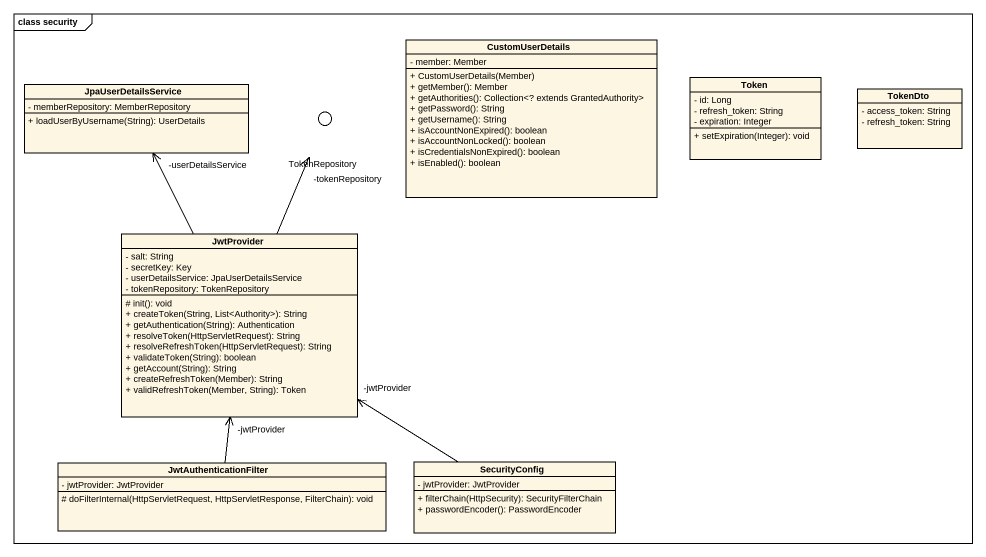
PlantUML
@startuml
mainframe class security
allowmixing
hide circle
hide empty members
skinparam classAttributeIconSize 0
class CustomUserDetails {
  - member: Member
  + CustomUserDetails(Member)
  + getMember(): Member
  + getAuthorities(): Collection<? extends GrantedAuthority>
  + getPassword(): String
  + getUsername(): String
  + isAccountNonExpired(): boolean
  + isAccountNonLocked(): boolean
  + isCredentialsNonExpired(): boolean
  + isEnabled(): boolean
}
class JpaUserDetailsService {
  - memberRepository: MemberRepository
  + loadUserByUsername(String): UserDetails
}
() TokenRepository <<interface>>
class Token {
  - id: Long
  - refresh_token: String
  - expiration: Integer
  + setExpiration(Integer): void
}
class TokenDto {
  - access_token: String
  - refresh_token: String
}
class JwtProvider {
  - salt: String
  - secretKey: Key
  - userDetailsService: JpaUserDetailsService
  - tokenRepository: TokenRepository
  # init(): void
  + createToken(String, List<Authority>): String
  + getAuthentication(String): Authentication
  + resolveToken(HttpServletRequest): String
  + resolveRefreshToken(HttpServletRequest): String
  + validateToken(String): boolean
  + getAccount(String): String
  + createRefreshToken(Member): String
  + validRefreshToken(Member, String): Token
}
class JwtAuthenticationFilter {
  - jwtProvider: JwtProvider
  # doFilterInternal(HttpServletRequest, HttpServletResponse, FilterChain): void
}
class SecurityConfig {
  - jwtProvider: JwtProvider
  + filterChain(HttpSecurity): SecurityFilterChain
  + passwordEncoder(): PasswordEncoder
}
JwtProvider -up-> "-userDetailsService" JpaUserDetailsService
JwtProvider -up-> "-tokenRepository" TokenRepository
JwtAuthenticationFilter -up-> "-jwtProvider" JwtProvider
SecurityConfig -up-> "-jwtProvider" JwtProvider
@enduml
